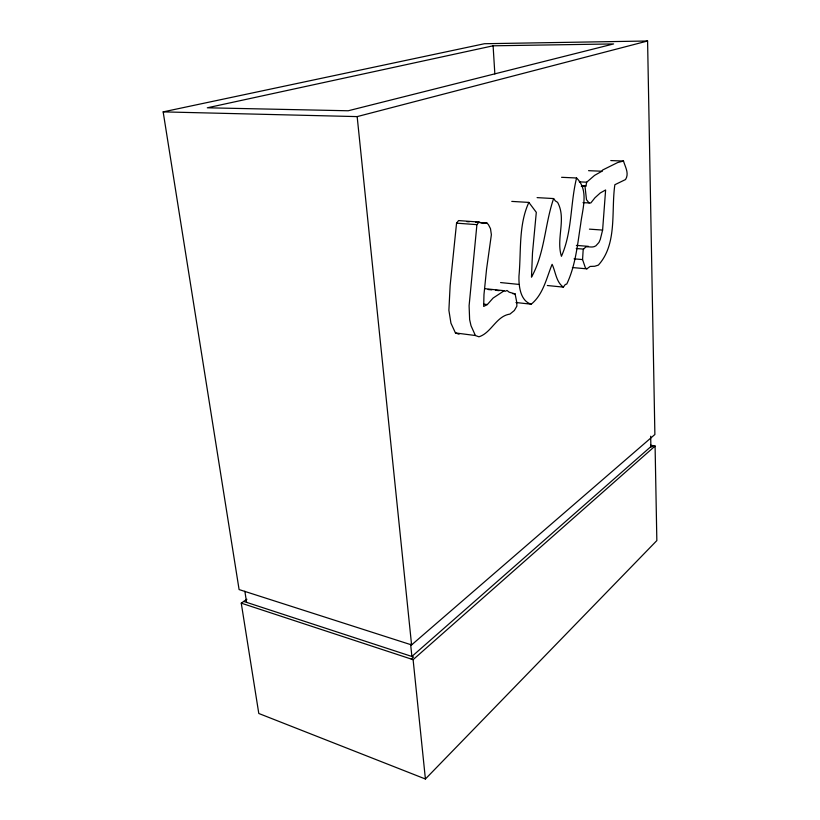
<?xml version="1.0" encoding="UTF-8"?>
<svg xmlns="http://www.w3.org/2000/svg" width="820" height="820" viewBox="0 0 820 820"><rect width="100%" height="100%" fill="white"/><g stroke="black" fill="none" stroke-linecap="round" stroke-linejoin="round"><path stroke-width="1.23" d="M561.587 177.304L576.562 177.991C589.18 190.199 582.456 208.997 580.683 224.014C577.516 244.237 575.66 265.301 566.784 284.027L565.277 284.519L563.361 287.123C556.124 282.101 555.673 271.891 552.116 264.306C546.458 278.103 543.291 294.431 531.216 304.199C520.167 300.858 518.691 285.801 518.968 276.073C521.274 251.719 518.373 224.998 528.869 202.417L536.3 212.329L532.487 252.98L531.483 277.16C544.89 253.021 544.767 224.301 553.623 198.563L537.1 197.62M610.787 160.576L623.507 161.048C625.24 167.075 629.381 173.348 625.537 179.539L614.856 184.725C611.002 211.058 617.603 243.909 598.364 265.116L594.715 266.264L590.113 266.438L586.884 268.847L585.418 267.914L582.569 259.571L583.122 250.52L583.553 249.106L585.931 246.861C589.703 246.471 592.665 247.999 595.904 245.805L598.959 242.423L600.291 239.378L602.608 230.071L605.621 189.973L600.281 192.956L594.92 197.804L590.8 202.991L583.01 202.673M455.448 332.94L475.395 335.523L478.911 336.805C491.385 332.93 496.233 316.048 509.937 314.101L514.335 310.513L516.866 306.167L516.784 302.365L515.103 293.888L509.169 292.176L507.026 290.464L505.253 291.305L504.228 290.71L493.076 298.08L487.326 304.558L483.677 306.454L483.974 294.564L486.567 269.155L491.375 234.684L490.493 228.667L488.464 224.69L486.977 223.05L483.021 223.45L478.9 222.035L458.554 220.58L456.555 223.163L450.139 285.555L448.888 310.288L450.949 323.203L455.448 332.94L459.036 334.222M478.9 222.035L476.922 224.639L469.101 305.737L469.634 319.646L471.008 325.704L475.395 335.523M623.507 161.048L617.737 162.514L602.7 169.976L601.931 171.236L594.602 175.367L586.679 182.204L585.91 186.048L581.318 186.284M576.562 177.991C570.207 203.821 572.309 231.671 561.433 256.301C555.827 238.692 566.661 218.858 557.59 202.325L555.406 200.961L553.623 198.563M246.902 599.266L241.254 603.151L258.792 713.482L425.406 779L656.841 540.575L655.088 446.039L650.537 445.198M425.406 779L413.106 659.669L655.088 446.039M653.048 445.66L651.592 446.941L650.701 446.777M411.23 659.054L413.546 657.015L243.745 601.429M411.589 644.92L654.883 434.497L647.585 41L484.446 43.726L163.159 111.879L239.091 589.57L411.589 644.92L357.161 116.604L647.585 41M493.097 45.807L207.296 107.799L348.213 110.772L613.616 43.931L493.097 45.807L494.849 73.933M163.159 111.879L357.161 116.604M588.565 170.673L601.931 171.236M579.279 181.855L586.679 182.204M582.21 185.863L585.91 186.048M511.782 201.402L528.869 202.417M589.436 229.139L602.608 230.071M466.785 221.605L469.306 221.789M475.62 222.24L486.977 223.05M456.555 223.163L476.922 224.639M576.357 245.395L588.473 246.359M576.245 248.511L583.553 249.106M574.061 258.843L582.569 259.571M572.401 267.545L586.884 268.847M547.319 285.514L563.361 287.123M500.569 282.562L518.732 284.396M484.61 288.65L504.228 290.71M488.115 289.501L491.785 289.89M495.464 290.28L499.134 290.659M512.674 293.632L515.103 293.888M515.964 302.518L531.216 304.199M483.595 304.138L487.326 304.558M241.254 603.151L413.106 659.669M589.129 203.022L586.484 199.68L585.019 186.468M244.852 591.261L246.594 602.362M410.625 644.212L411.886 656.471L650.885 446.613L650.68 436.219"/></g></svg>
